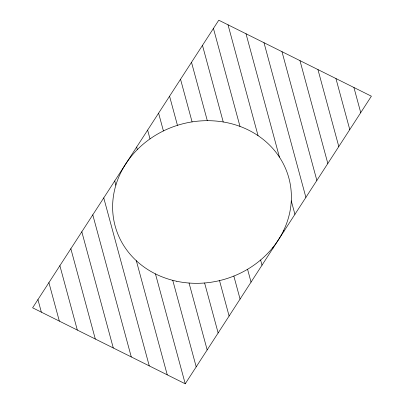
<?xml version="1.0" encoding="UTF-8"?>
<svg xmlns="http://www.w3.org/2000/svg" width="404" height="404" viewBox="0 0 404 404"><rect width="100%" height="100%" fill="white"/><g stroke="black" fill="none" stroke-linecap="round" stroke-linejoin="round"><path stroke-width="0.61" d="M185.234 383.8L371.382 96.197L218.766 20.2L32.618 307.803L185.234 383.8L155.464 273.902M353.924 87.506L360.737 112.645M335.941 78.548L349.768 129.593M317.953 69.594L338.799 146.541M299.97 60.635L327.831 163.489M281.982 51.682L316.862 180.436M263.999 42.723L305.894 197.379M246.011 33.764L279.427 157.121M291.279 200.874L294.925 214.327M228.023 24.811L258.045 135.638M283.704 230.346L283.951 231.275M213.443 28.426L239.986 126.402M272.811 247.576L272.983 248.223M202.475 45.369L223.225 121.963M260.615 260.004L262.014 265.17M191.506 62.317L207.313 120.675M247.571 269.281L251.046 282.118M180.537 79.265L192.082 121.887M233.845 276.063L240.077 299.066M169.569 96.213L177.452 125.321M219.518 280.618L229.108 316.014M158.6 113.16L163.418 130.941M204.606 282.992L218.14 332.957M147.632 130.108L150.005 138.88M189.057 283.037L207.171 349.904M136.663 147.056L137.345 149.571M172.766 280.341L196.203 366.852M114.721 180.947L115.862 185.153M136.34 260.742L167.246 374.841M103.752 197.894L149.263 365.888M92.784 214.842L131.275 356.929M81.815 231.79L113.287 347.975M70.846 248.738L95.304 339.017M59.878 265.686L77.316 330.063M48.909 282.633L59.332 321.104M37.941 299.576L41.344 312.151M176.8 281.285A90.117 80.507 -16.5 0 0 288.865 178.028A90.117 80.507 -16.5 0 0 140.339 146.687A90.117 80.507 -16.5 0 0 176.8 281.285"/></g></svg>
